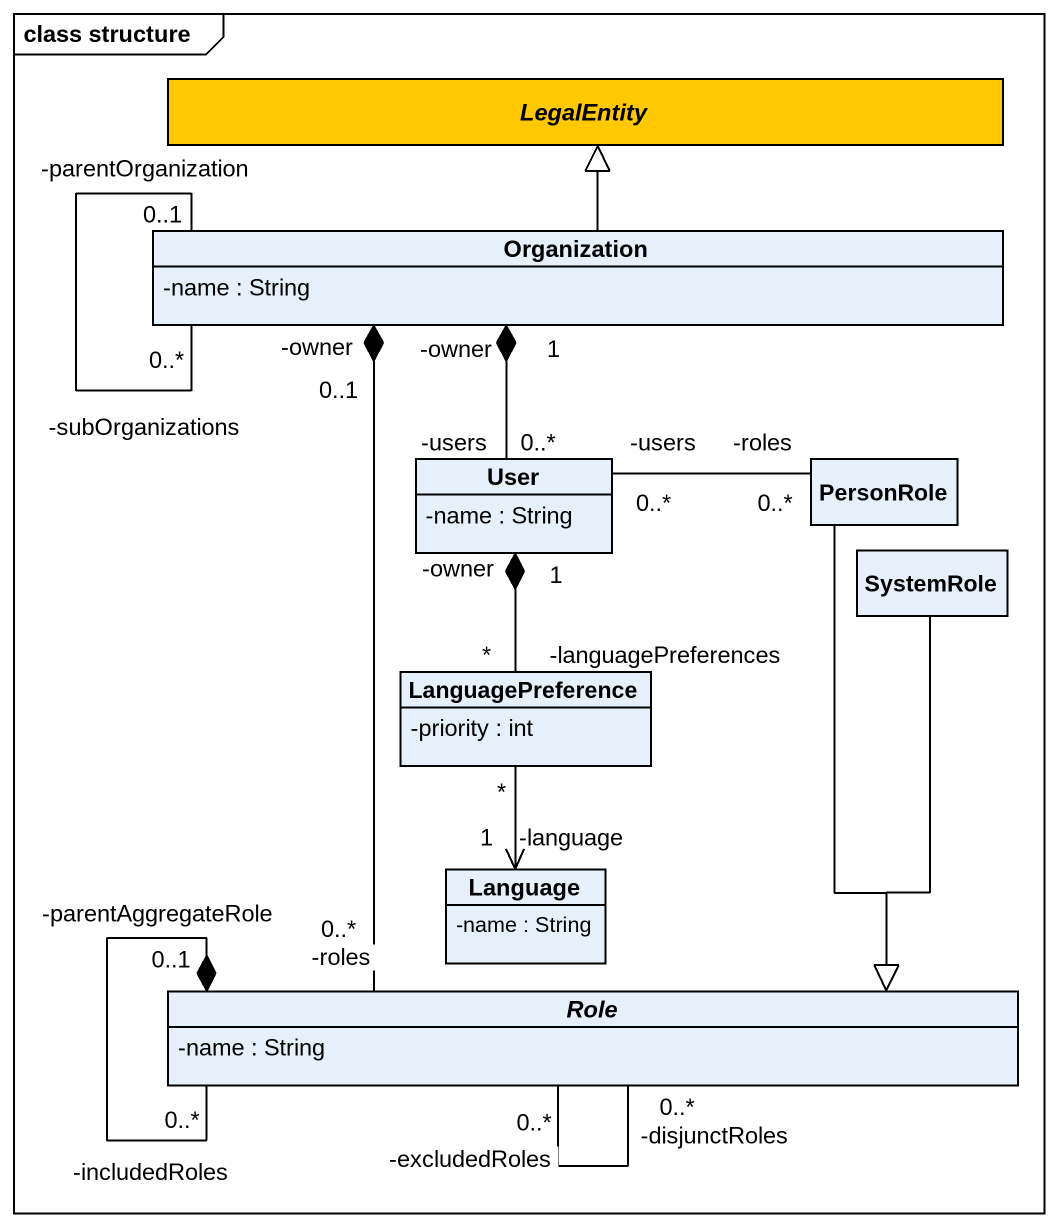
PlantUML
@startuml
mainframe class structure
hide circle
hide empty members
skinparam classAttributeIconSize 0
abstract class LegalEntity #FFC800
class Organization {
  -name : String
}
class User {
  -name : String
}
class PersonRole
class SystemRole
class LanguagePreference {
  -priority : int
}
class Language {
  -name : String
}
abstract class Role {
  -name : String
}
Organization -up-|> LegalEntity
Organization "0..*\n-subOrganizations" -- "0..1\n-parentOrganization" Organization
Organization "1\n-owner" *-- "0..*\n-users" User
Organization "0..1\n-owner" *-- "0..*\n-roles" Role
User "-owner\n1" *-- "-languagePreferences\n*" LanguagePreference
PersonRole "0..*\n-roles" -left- "0..*\n-users" User
PersonRole --|> Role
SystemRole --|> Role
LanguagePreference "*" --> "-language\n1" Language
Role "0..*\n-disjunctRoles" -- "0..*\n-excludedRoles" Role
Role "0..1\n-parentAggregateRole" *-- "0..*\n-includedRoles" Role
@enduml
